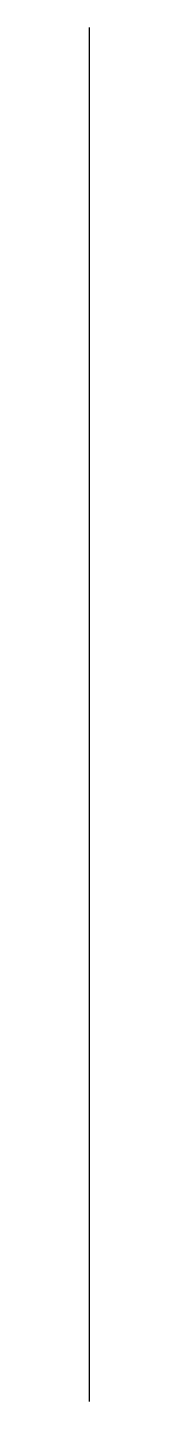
# Model space of a CAD drawing. Units: millimetres at full size, sheet at 1:100. Extents: x -5517 to -5517, y -3490 to -1090.
import ezdxf

# ---------------------------------------------------------------- set-up
doc = ezdxf.new("R2010")
doc.units = ezdxf.units.MM
doc.header["$LTSCALE"] = 100
doc.layers.add('0-0', color=7, linetype='Continuous')

msp = doc.modelspace()

# ---------------------------------------------------------------- linework, layer by layer
at = {"layer": '0-0'}
msp.add_line((-5517.3, -3489.8), (-5517.3, -1089.8), dxfattribs=at)

doc.saveas('drawing.dxf')
